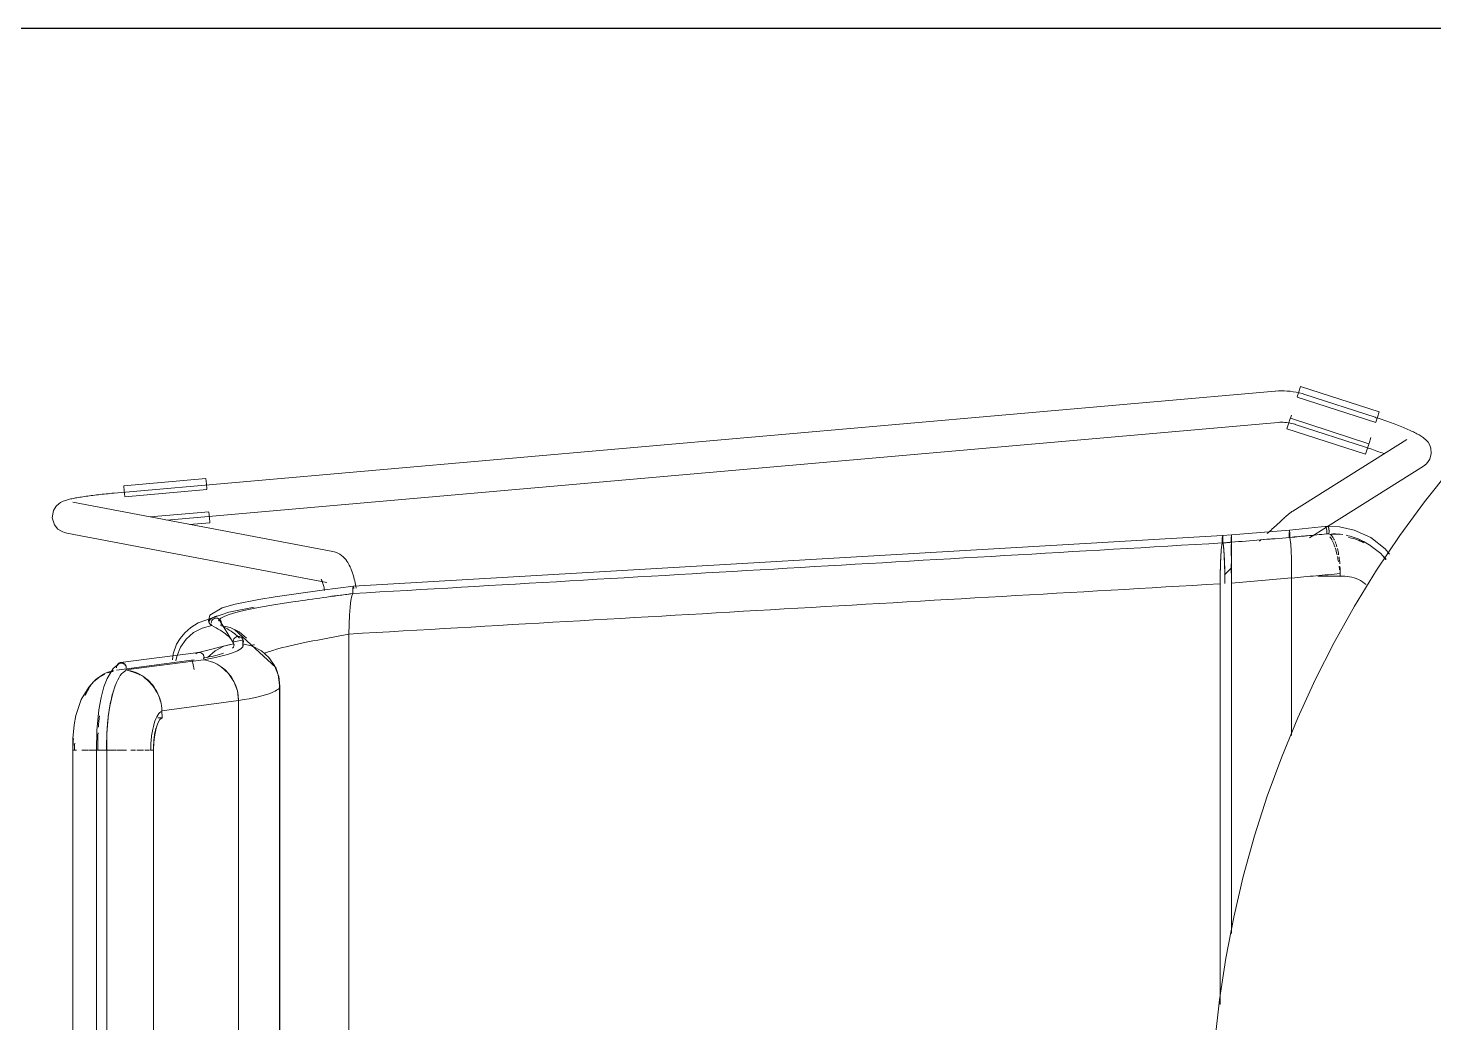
# Model space of a CAD drawing. Header units: millimetres. Extents: x 79795 to 317870, y -36033 to 97293.
# Drawn here: x 158965 to 159502, y 22876 to 23255 of the extents above; entities that cross this region are included whole.
import ezdxf

# ---------------------------------------------------------------- set-up
doc = ezdxf.new("R2010")
doc.units = ezdxf.units.MM
doc.header["$MEASUREMENT"] = 0
doc.layers.add('CSM-STL-XX-ZZ-M3-A-XXXX-00001_detached _19_04_21__rvt-1-Level 4$0$I-WALL', color=7, linetype='CONTINUOUS', lineweight=9)
doc.layers.add('I-FURN', color=8, linetype='CONTINUOUS', lineweight=9)

msp = doc.modelspace()

# ---------------------------------------------------------------- linework, layer by layer
at = {"layer": 'CSM-STL-XX-ZZ-M3-A-XXXX-00001_detached _19_04_21__rvt-1-Level 4$0$I-WALL', "lineweight": 30}
msp.add_line((156862.83, 23255.33), (161148.83, 23255.33), dxfattribs=at)
at = {"layer": 'I-FURN'}
for p, q in [((159441.46, 23116.73), (158998.13, 23077.79)), ((159441.5, 23116.74), (159441.46, 23116.74)), ((159442.64, 23116.82), (159441.5, 23116.74)), ((159443.78, 23116.85), (159442.64, 23116.82)), ((159444.92, 23116.83), (159443.78, 23116.85)), ((159446.06, 23116.77), (159444.92, 23116.83)), ((159447.2, 23116.66), (159446.06, 23116.77)), ((159448.33, 23116.51), (159447.2, 23116.66)), ((159449.46, 23116.31), (159448.33, 23116.51)), ((159450.57, 23116.07), (159449.46, 23116.31)), ((159449.87, 23114.52), (159450.51, 23116.5)), ((159450.51, 23116.5), (159451.14, 23118.45)), ((159451.68, 23115.78), (159450.57, 23116.07)), ((159451.14, 23118.45), (159481.15, 23108.76)), ((159452.77, 23115.45), (159451.68, 23115.78)), ((159479.59, 23106.74), (159452.77, 23115.45)), ((159449.83, 23114.41), (159479.84, 23104.72)), ((159018.16, 23067.5), (159442.51, 23104.78)), ((159442.51, 23104.78), (159443.17, 23104.83)), ((159443.17, 23104.83), (159443.83, 23104.85)), ((159443.83, 23104.85), (159444.49, 23104.84)), ((159444.49, 23104.84), (159445.15, 23104.8)), ((159445.15, 23104.8), (159445.81, 23104.74)), ((159445.81, 23104.74), (159446.47, 23104.65)), ((159446.47, 23104.65), (159447.12, 23104.54)), ((159446.55, 23104.25), (159447.19, 23106.22)), ((159447.12, 23104.54), (159447.77, 23104.4)), ((159477.24, 23096.65), (159447.23, 23106.34)), ((159447.26, 23106.43), (159447.64, 23107.6)), ((159447.77, 23104.4), (159448.41, 23104.24)), ((159480.05, 23106.59), (159479.59, 23106.74)), ((159480.52, 23106.81), (159479.88, 23104.84)), ((159480.79, 23106.34), (159480.05, 23106.59)), ((159481.15, 23108.76), (159480.52, 23106.81)), ((159481.52, 23106.1), (159480.79, 23106.34)), ((159482.26, 23105.85), (159481.52, 23106.1)), ((159482.98, 23105.6), (159482.26, 23105.85)), ((159483.71, 23105.35), (159482.98, 23105.6)), ((159484.42, 23105.09), (159483.71, 23105.35)), ((159485.13, 23104.84), (159484.42, 23105.09)), ((159485.83, 23104.58), (159485.13, 23104.84)), ((159486.52, 23104.33), (159485.83, 23104.58)), ((159487.19, 23104.07), (159486.52, 23104.33)), ((159445.92, 23102.29), (159446.55, 23104.25)), ((159445.92, 23102.29), (159475.93, 23092.61)), ((159448.41, 23104.24), (159449.04, 23104.05)), ((159449.04, 23104.05), (159449.06, 23104.04)), ((159449.06, 23104.04), (159475.88, 23095.32)), ((159477.27, 23096.75), (159478.01, 23099.05)), ((159487.86, 23103.82), (159487.19, 23104.07)), ((159488.51, 23103.57), (159487.86, 23103.82)), ((159489.15, 23103.31), (159488.51, 23103.57)), ((159489.78, 23103.06), (159489.15, 23103.31)), ((159490.39, 23102.81), (159489.78, 23103.06)), ((159490.98, 23102.57), (159490.39, 23102.81)), ((159491.56, 23102.32), (159490.98, 23102.57)), ((159492.13, 23102.08), (159491.56, 23102.32)), ((159492.67, 23101.84), (159492.13, 23102.08)), ((159493.2, 23101.6), (159492.67, 23101.84)), ((159493.71, 23101.37), (159493.2, 23101.6)), ((159494.2, 23101.13), (159493.71, 23101.37)), ((159494.67, 23100.9), (159494.2, 23101.13)), ((159495.13, 23100.67), (159494.67, 23100.9)), ((159495.57, 23100.44), (159495.13, 23100.67)), ((159495.99, 23100.22), (159495.57, 23100.44)), ((159496.4, 23099.98), (159495.99, 23100.22)), ((159496.8, 23099.75), (159496.4, 23099.98)), ((159497.2, 23099.51), (159496.8, 23099.75)), ((159497.58, 23099.25), (159497.2, 23099.51)), ((159497.97, 23098.97), (159497.58, 23099.25)), ((159498.38, 23098.66), (159497.97, 23098.97)), ((159491.74, 23098.25), (159448.16, 23070.94)), ((159476.21, 23095.22), (159475.88, 23095.32)), ((159476.56, 23094.56), (159475.93, 23092.61)), ((159476.9, 23094.99), (159476.21, 23095.22)), ((159477.2, 23096.53), (159476.56, 23094.56)), ((159477.59, 23094.76), (159476.9, 23094.99)), ((159478.28, 23094.53), (159477.59, 23094.76)), ((159478.96, 23094.29), (159478.28, 23094.53)), ((159479.63, 23094.06), (159478.96, 23094.29)), ((159480.3, 23093.82), (159479.63, 23094.06)), ((159480.95, 23093.59), (159480.3, 23093.82)), ((159481.6, 23093.35), (159480.95, 23093.59)), ((159498.8, 23098.29), (159498.38, 23098.66)), ((159499.27, 23097.83), (159498.8, 23098.29)), ((159499.79, 23097.2), (159499.27, 23097.83)), ((159500.35, 23096.29), (159499.79, 23097.2)), ((159500.87, 23094.91), (159500.35, 23096.29)), ((159501.05, 23092.93), (159500.87, 23094.91)), ((159482.24, 23093.12), (159481.6, 23093.35)), ((159482.86, 23092.88), (159482.24, 23093.12)), ((159499.24, 23088.97), (159498.11, 23088.08)), ((159499.24, 23088.97), (159500.46, 23090.7)), ((159500.46, 23090.7), (159501.05, 23092.93)), ((159001.74, 23080.6), (159033.15, 23083.36)), ((159033.15, 23083.36), (159033.33, 23081.32)), ((159461.35, 23065.05), (159498.11, 23088.08)), ((159508.45, 23087.05), (159498.5, 23074.51)), ((158993.51, 23077.33), (158994.24, 23077.41)), ((158994.24, 23077.41), (158994.98, 23077.49)), ((158994.98, 23077.49), (158995.73, 23077.56)), ((158995.73, 23077.56), (158996.47, 23077.64)), ((158996.47, 23077.64), (158997.22, 23077.71)), ((158997.22, 23077.71), (158997.98, 23077.77)), ((158997.98, 23077.77), (158998.13, 23077.79)), ((159001.92, 23078.56), (159001.74, 23080.6)), ((159002.1, 23076.49), (159001.92, 23078.56)), ((159002.11, 23076.37), (159033.52, 23079.13)), ((159033.33, 23081.32), (159033.51, 23079.25)), ((158974.94, 23071.17), (158975.98, 23072.82)), ((158975.98, 23072.82), (158976.89, 23073.68)), ((158976.89, 23073.68), (158977.59, 23074.15)), ((158977.59, 23074.15), (158978.15, 23074.46)), ((158978.15, 23074.46), (158978.63, 23074.67)), ((158978.63, 23074.67), (158979.06, 23074.84)), ((158979.06, 23074.84), (158979.46, 23074.98)), ((158979.46, 23074.98), (158979.86, 23075.11)), ((158979.86, 23075.11), (158980.25, 23075.22)), ((158980.25, 23075.22), (158980.66, 23075.33)), ((158980.66, 23075.33), (158981.07, 23075.43)), ((158981.07, 23075.43), (158981.5, 23075.54)), ((158981.5, 23075.54), (158981.94, 23075.63)), ((158981.94, 23075.63), (158982.4, 23075.73)), ((159081.58, 23055.49), (158982.28, 23074.31)), ((158982.4, 23075.73), (158982.88, 23075.83)), ((158982.88, 23075.83), (158983.37, 23075.92)), ((158983.37, 23075.92), (158983.89, 23076.02)), ((158983.89, 23076.02), (158984.42, 23076.11)), ((158984.42, 23076.11), (158984.97, 23076.2)), ((158984.97, 23076.2), (158985.54, 23076.29)), ((158985.54, 23076.29), (158986.13, 23076.39)), ((158986.13, 23076.39), (158986.73, 23076.48)), ((158986.73, 23076.48), (158987.35, 23076.57)), ((158987.35, 23076.57), (158987.98, 23076.66)), ((158987.98, 23076.66), (158988.63, 23076.75)), ((158988.63, 23076.75), (158989.29, 23076.83)), ((158989.29, 23076.83), (158989.97, 23076.92)), ((158989.97, 23076.92), (158990.66, 23077.01)), ((158990.66, 23077.01), (158991.36, 23077.09)), ((158991.36, 23077.09), (158992.07, 23077.17)), ((158992.07, 23077.17), (158992.78, 23077.26)), ((158992.78, 23077.26), (158993.51, 23077.33)), ((159498.5, 23074.51), (159489.07, 23061.59)), ((158974.46, 23068.4), (158974.94, 23071.17)), ((158975.29, 23065.65), (158974.46, 23068.4)), ((159034.27, 23070.68), (159011.79, 23068.71)), ((159034.28, 23070.56), (159034.46, 23068.49)), ((159034.46, 23068.49), (159034.64, 23066.45)), ((159443.28, 23066.83), (159442.89, 23066.48)), ((159443.66, 23067.17), (159443.28, 23066.83)), ((159444.02, 23067.5), (159443.66, 23067.17)), ((159444.37, 23067.82), (159444.02, 23067.5)), ((159444.71, 23068.12), (159444.37, 23067.82)), ((159445.03, 23068.41), (159444.71, 23068.12)), ((159445.34, 23068.68), (159445.03, 23068.41)), ((159445.63, 23068.94), (159445.34, 23068.68)), ((159445.91, 23069.18), (159445.63, 23068.94)), ((159446.18, 23069.41), (159445.91, 23069.18)), ((159446.43, 23069.63), (159446.18, 23069.41)), ((159446.67, 23069.83), (159446.43, 23069.63)), ((159446.9, 23070.02), (159446.67, 23069.83)), ((159447.13, 23070.2), (159446.9, 23070.02)), ((159447.35, 23070.37), (159447.13, 23070.2)), ((159447.58, 23070.54), (159447.35, 23070.37)), ((159447.83, 23070.73), (159447.58, 23070.54)), ((159448.16, 23070.94), (159447.83, 23070.73)), ((158975.29, 23065.65), (158976.62, 23064.08)), ((158976.62, 23064.08), (158977.7, 23063.33)), ((158977.7, 23063.33), (158978.5, 23062.95)), ((158978.5, 23062.95), (158979.12, 23062.74)), ((158979.12, 23062.74), (158979.63, 23062.6)), ((158979.63, 23062.6), (158980.05, 23062.52)), ((158980.05, 23062.52), (159079.34, 23043.7)), ((159026.74, 23065.76), (159034.64, 23066.45)), ((159089.42, 23042.3), (159421.33, 23061.59)), ((159421.28, 23061.34), (159421.26, 23061.04)), ((159421.3, 23061.52), (159421.28, 23061.34)), ((159421.33, 23061.59), (159421.3, 23061.52)), ((159424.69, 23061.86), (159421.33, 23061.59)), ((159421.36, 23061.52), (159421.33, 23061.59)), ((159421.39, 23061.33), (159421.36, 23061.52)), ((159421.41, 23061.04), (159421.39, 23061.33)), ((159424.68, 23060.93), (159424.69, 23061.31)), ((159424.69, 23061.31), (159424.68, 23060.93)), ((159424.69, 23061.87), (159446.89, 23063.69)), ((159424.69, 23061.8), (159424.69, 23061.87)), ((159424.69, 23061.87), (159424.69, 23061.8)), ((159424.69, 23061.79), (159424.69, 23061.86)), ((159424.69, 23061.86), (159424.69, 23061.8)), ((159424.69, 23061.8), (159424.7, 23061.61)), ((159424.7, 23061.61), (159424.69, 23061.8)), ((159424.69, 23061.8), (159424.69, 23061.61)), ((159424.69, 23061.6), (159424.69, 23061.79)), ((159424.69, 23061.61), (159424.69, 23061.31)), ((159424.69, 23061.31), (159424.69, 23061.6)), ((159424.7, 23061.61), (159424.7, 23061.32)), ((159424.7, 23061.32), (159424.7, 23061.61)), ((159424.7, 23061.32), (159424.7, 23060.93)), ((159424.7, 23060.94), (159424.7, 23061.32)), ((159438.9, 23062.77), (159438.42, 23062.32)), ((159439.38, 23063.22), (159438.9, 23062.77)), ((159439.85, 23063.66), (159439.38, 23063.22)), ((159440.31, 23064.1), (159439.85, 23063.66)), ((159440.77, 23064.52), (159440.31, 23064.1)), ((159441.21, 23064.93), (159440.77, 23064.52)), ((159441.65, 23065.33), (159441.21, 23064.93)), ((159442.07, 23065.73), (159441.65, 23065.33)), ((159442.49, 23066.11), (159442.07, 23065.73)), ((159442.89, 23066.48), (159442.49, 23066.11)), ((159446.8, 23062.77), (159446.79, 23062.32)), ((159446.79, 23062.31), (159446.8, 23062.76)), ((159446.79, 23062.32), (159446.79, 23061.83)), ((159446.79, 23061.82), (159446.79, 23062.31)), ((159446.79, 23061.83), (159446.79, 23061.33)), ((159446.79, 23061.33), (159446.79, 23061.82)), ((159446.79, 23061.33), (159446.8, 23060.86)), ((159446.8, 23060.85), (159446.79, 23061.33)), ((159446.84, 23063.44), (159446.82, 23063.15)), ((159446.82, 23063.15), (159446.84, 23063.44)), ((159446.87, 23063.63), (159446.84, 23063.44)), ((159446.84, 23063.44), (159446.87, 23063.63)), ((159446.89, 23063.69), (159446.87, 23063.63)), ((159446.87, 23063.63), (159446.89, 23063.69)), ((159446.89, 23063.69), (159461.38, 23065.12)), ((159446.92, 23063.63), (159446.89, 23063.69)), ((159446.89, 23063.69), (159446.92, 23063.62)), ((159446.94, 23063.44), (159446.92, 23063.63)), ((159446.96, 23063.14), (159446.94, 23063.44)), ((159446.94, 23063.43), (159446.96, 23063.13)), ((159446.98, 23062.76), (159446.96, 23063.14)), ((159446.96, 23063.13), (159446.98, 23062.75)), ((159446.99, 23062.3), (159446.98, 23062.76)), ((159446.98, 23062.75), (159446.99, 23062.3)), ((159446.98, 23060.84), (159446.99, 23061.31)), ((159446.99, 23061.31), (159446.98, 23060.84)), ((159447, 23061.81), (159446.99, 23062.3)), ((159446.99, 23062.3), (159447, 23061.81)), ((159446.99, 23061.31), (159447, 23061.81)), ((159447, 23061.81), (159446.99, 23061.31)), ((159454.53, 23060.77), (159460.98, 23064.81)), ((159465.95, 23064.9), (159460.49, 23064.99)), ((159471.6, 23063.69), (159465.95, 23064.9)), ((159477.91, 23060.79), (159471.6, 23063.69)), ((159489.07, 23061.59), (159480.15, 23048.31)), ((159420.83, 23056.12), (159420.67, 23053.62)), ((159421.02, 23057.87), (159420.83, 23056.12)), ((159421.23, 23058.76), (159421.02, 23057.87)), ((159421.23, 23060.21), (159421.22, 23059.72)), ((159421.22, 23059.72), (159421.22, 23059.23)), ((159421.22, 23059.23), (159421.23, 23058.76)), ((159421.24, 23060.66), (159421.23, 23060.21)), ((159421.26, 23061.04), (159421.24, 23060.66)), ((159421.43, 23060.66), (159421.41, 23061.04)), ((159421.44, 23060.2), (159421.43, 23060.66)), ((159421.43, 23058.75), (159421.44, 23059.22)), ((159421.64, 23057.85), (159421.43, 23058.75)), ((159421.44, 23059.71), (159421.44, 23060.2)), ((159421.44, 23059.22), (159421.44, 23059.71)), ((159421.83, 23056.1), (159421.64, 23057.85)), ((159422, 23053.6), (159421.83, 23056.1)), ((159424.64, 23053.87), (159424.66, 23056.37)), ((159424.66, 23056.37), (159424.64, 23053.88)), ((159424.66, 23056.37), (159424.67, 23058.12)), ((159424.67, 23058.12), (159424.66, 23056.37)), ((159424.68, 23060.48), (159424.68, 23060.93)), ((159424.68, 23060.93), (159424.68, 23060.48)), ((159424.68, 23059.99), (159424.68, 23060.48)), ((159424.68, 23060.48), (159424.68, 23059.99)), ((159424.68, 23059.49), (159424.68, 23059.99)), ((159424.68, 23059.99), (159424.68, 23059.49)), ((159424.68, 23059.02), (159424.68, 23059.49)), ((159424.68, 23059.49), (159424.68, 23059.02)), ((159424.7, 23060.49), (159424.7, 23060.94)), ((159424.7, 23060.93), (159424.7, 23060.48)), ((159424.7, 23060), (159424.7, 23060.49)), ((159424.7, 23060.48), (159424.7, 23059.99)), ((159424.7, 23059.5), (159424.7, 23060)), ((159424.7, 23059.99), (159424.7, 23059.5)), ((159424.7, 23059.5), (159424.7, 23059.03)), ((159424.7, 23059.03), (159424.7, 23059.5)), ((159424.7, 23059.03), (159424.71, 23058.14)), ((159424.71, 23058.14), (159424.7, 23059.03)), ((159424.71, 23058.14), (159424.73, 23056.39)), ((159424.73, 23056.39), (159424.71, 23058.14)), ((159424.73, 23056.39), (159424.74, 23053.89)), ((159424.74, 23053.89), (159424.73, 23056.39)), ((159435.93, 23059.96), (159435.43, 23059.48)), ((159447.18, 23059.95), (159446.98, 23060.84)), ((159446.98, 23060.84), (159447.18, 23059.96)), ((159447.36, 23058.22), (159447.18, 23059.95)), ((159447.18, 23059.95), (159447.35, 23058.23)), ((159447.51, 23055.74), (159447.36, 23058.22)), ((159447.36, 23058.22), (159447.51, 23055.78)), ((159477.2, 23058.22), (159473.52, 23060.12)), ((159481.78, 23054.72), (159477.2, 23058.22)), ((159483.44, 23056.45), (159477.91, 23060.79)), ((159485.07, 23054.41), (159483.44, 23056.45)), ((159081.58, 23055.49), (159082.56, 23055.24)), ((159082.56, 23055.24), (159083.46, 23054.87)), ((159083.46, 23054.87), (159084.25, 23054.43)), ((159084.25, 23054.43), (159084.94, 23053.95)), ((159084.94, 23053.95), (159085.53, 23053.44)), ((159085.53, 23053.44), (159086.05, 23052.92)), ((159086.05, 23052.92), (159086.51, 23052.39)), ((159086.51, 23052.39), (159086.91, 23051.86)), ((159086.91, 23051.86), (159087.27, 23051.32)), ((159087.27, 23051.32), (159087.59, 23050.78)), ((159087.59, 23050.78), (159087.88, 23050.25)), ((159420.67, 23053.62), (159420.54, 23050.48)), ((159422.12, 23050.48), (159422, 23053.6)), ((159424.63, 23047.19), (159424.64, 23050.75)), ((159424.64, 23050.75), (159424.63, 23047.19)), ((159424.74, 23053.89), (159424.75, 23050.76)), ((159424.75, 23050.76), (159424.74, 23053.89)), ((159424.75, 23047.19), (159424.75, 23050.76)), ((159424.75, 23050.75), (159424.75, 23047.19)), ((159447.62, 23052.64), (159447.51, 23055.74)), ((159447.51, 23055.74), (159447.62, 23052.71)), ((159447.69, 23049.2), (159447.62, 23052.64)), ((159447.62, 23052.64), (159447.69, 23049.2)), ((159483.73, 23052.39), (159481.78, 23054.72)), ((159087.88, 23050.25), (159088.15, 23049.69)), ((159088.15, 23049.69), (159088.4, 23049.13)), ((159088.4, 23049.13), (159088.64, 23048.56)), ((159088.64, 23048.56), (159088.86, 23047.98)), ((159088.86, 23047.98), (159089.06, 23047.39)), ((159089.06, 23047.39), (159089.26, 23046.79)), ((159089.26, 23046.79), (159089.44, 23046.17)), ((159089.44, 23046.17), (159089.61, 23045.54)), ((159089.61, 23045.54), (159089.78, 23044.9)), ((159420.47, 23046.92), (159420.44, 23043.14)), ((159420.54, 23050.48), (159420.47, 23046.92)), ((159424.75, 23049.2), (159422.08, 23046.63)), ((159422.2, 23046.93), (159422.12, 23050.48)), ((159422.23, 23043.25), (159422.2, 23046.93)), ((159424.75, 23047.19), (159424.75, 23043.4)), ((159424.75, 23043.4), (159424.75, 23047.19)), ((159447.7, 23049.11), (159447.72, 23045.46)), ((159447.72, 23045.34), (159447.7, 23049.1)), ((159447.72, 23045.46), (159447.72, 22985.23)), ((159447.72, 22985.23), (159447.72, 23045.34)), ((159467.52, 23046.05), (159457.76, 23046.05)), ((159466.27, 23047.04), (159466.27, 23045.99)), ((159480.15, 23048.31), (159471.78, 23034.67)), ((159077.57, 23040.75), (159067.64, 23039.39)), ((159077.11, 23044.92), (159077.13, 23044.9)), ((159077.13, 23044.9), (159077.17, 23044.83)), ((159077.17, 23044.83), (159077.22, 23044.74)), ((159077.22, 23044.74), (159077.29, 23044.59)), ((159077.29, 23044.59), (159077.38, 23044.39)), ((159077.38, 23044.39), (159077.48, 23044.16)), ((159077.48, 23044.16), (159077.58, 23043.89)), ((159089.42, 23042.3), (159077.57, 23040.75)), ((159077.58, 23043.89), (159077.68, 23043.59)), ((159077.68, 23043.59), (159077.79, 23043.25)), ((159077.79, 23043.25), (159077.9, 23042.89)), ((159077.9, 23042.89), (159078.01, 23042.49)), ((159078.01, 23042.49), (159078.11, 23042.07)), ((159078.11, 23042.07), (159078.22, 23041.62)), ((159078.22, 23041.62), (159078.32, 23041.15)), ((159078.32, 23041.15), (159078.41, 23040.66)), ((159089.22, 23040.9), (159089.21, 23040.4)), ((159089.21, 23040.41), (159089.22, 23040.9)), ((159089.22, 23039.91), (159089.21, 23040.41)), ((159089.21, 23040.4), (159089.22, 23039.91)), ((159089.24, 23041.35), (159089.22, 23040.9)), ((159089.22, 23040.9), (159089.24, 23041.35)), ((159089.22, 23039.91), (159089.23, 23039.43)), ((159089.23, 23039.44), (159089.22, 23039.91)), ((159089.28, 23041.74), (159089.24, 23041.35)), ((159089.24, 23041.35), (159089.28, 23041.74)), ((159089.28, 23041.74), (159089.32, 23042.04)), ((159089.32, 23042.03), (159089.28, 23041.74)), ((159089.48, 23042.24), (159089.42, 23042.3)), ((159089.42, 23042.3), (159089.48, 23042.24)), ((159089.53, 23042.06), (159089.57, 23041.77)), ((159089.57, 23041.76), (159089.53, 23042.05)), ((159089.57, 23041.77), (159089.61, 23041.39)), ((159089.6, 23041.38), (159089.57, 23041.76)), ((159089.78, 23044.9), (159089.93, 23044.24)), ((159089.93, 23044.24), (159090.07, 23043.57)), ((159090.07, 23043.57), (159090.21, 23042.89)), ((159090.21, 23042.89), (159090.33, 23042.2)), ((159090.33, 23042.2), (159090.45, 23041.49)), ((159420.44, 23043.14), (159420.44, 22882.56)), ((159420.44, 22882.56), (159420.44, 23043.14)), ((159424.75, 23043.4), (159424.75, 22909.66)), ((159424.75, 22909.66), (159424.75, 23043.4)), ((159044.28, 23035.37), (159039.29, 23033.97)), ((159053.3, 23037.17), (159044.28, 23035.37)), ((159059.62, 23038.21), (159053.3, 23037.17)), ((159067.64, 23039.39), (159059.62, 23038.21)), ((159088.47, 23036.79), (159088.16, 23034.29)), ((159088.16, 23034.32), (159088.47, 23036.79)), ((159088.83, 23038.53), (159088.47, 23036.79)), ((159088.47, 23036.8), (159088.83, 23038.53)), ((159088.83, 23038.53), (159089.23, 23039.44)), ((159089.23, 23039.43), (159088.83, 23038.53)), ((159471.78, 23034.67), (159463.96, 23020.72)), ((159041.85, 23032.29), (159030.13, 23028.3)), ((159034.65, 23031.2), (159034.12, 23029.01)), ((159039.29, 23033.97), (159034.65, 23031.2)), ((159035.4, 23029.11), (159035.2, 23028.65)), ((159035.21, 23028.65), (159035.4, 23029.1)), ((159035.4, 23029.1), (159035.71, 23029.49)), ((159035.71, 23029.49), (159035.4, 23029.11)), ((159036.1, 23029.8), (159035.71, 23029.49)), ((159035.71, 23029.49), (159036.1, 23029.79)), ((159036.1, 23029.79), (159036.56, 23029.99)), ((159036.55, 23029.99), (159036.1, 23029.8)), ((159037.04, 23030.06), (159036.55, 23029.99)), ((159036.56, 23029.99), (159037.04, 23030.06)), ((159037.04, 23030.06), (159037.53, 23030)), ((159037.53, 23030), (159037.04, 23030.06)), ((159037.53, 23030), (159037.98, 23029.82)), ((159037.99, 23029.82), (159037.53, 23030)), ((159037.89, 23029.86), (159043.6, 23020.48)), ((159037.98, 23029.82), (159038.39, 23029.53)), ((159038.39, 23029.53), (159037.99, 23029.82)), ((159038.39, 23029.53), (159038.7, 23029.15)), ((159038.71, 23029.15), (159038.39, 23029.53)), ((159038.7, 23029.15), (159038.91, 23028.7)), ((159038.91, 23028.7), (159038.71, 23029.15)), ((159051.51, 23034.19), (159041.85, 23032.29)), ((159087.92, 23031.19), (159087.76, 23027.65)), ((159087.77, 23027.72), (159087.92, 23031.19)), ((159088.16, 23034.29), (159087.92, 23031.19)), ((159087.92, 23031.24), (159088.15, 23034.29)), ((159025.06, 23024.49), (159023.28, 23022.33)), ((159027.31, 23026.49), (159025.06, 23024.49)), ((159028.39, 23024.54), (159025.56, 23022.06)), ((159030.13, 23028.3), (159027.31, 23026.49)), ((159031.71, 23026.28), (159028.39, 23024.54)), ((159035.34, 23027.19), (159031.71, 23026.28)), ((159034.12, 23029.01), (159034.41, 23028.09)), ((159035.13, 23028.16), (159035.21, 23028.65)), ((159035.2, 23028.65), (159035.13, 23028.16)), ((159035.34, 23027.19), (159035.17, 23027.66)), ((159035.17, 23027.66), (159035.34, 23027.19)), ((159038.97, 23027.71), (159038.82, 23027.24)), ((159038.82, 23027.24), (159038.98, 23027.71)), ((159038.82, 23027.24), (159042.43, 23026.45)), ((159042.44, 23026.46), (159038.82, 23027.24)), ((159038.91, 23028.7), (159039, 23028.21)), ((159039, 23028.21), (159038.91, 23028.7)), ((159039, 23028.21), (159038.97, 23027.71)), ((159038.98, 23027.71), (159039, 23028.21)), ((159042.43, 23026.45), (159045.76, 23024.8)), ((159045.76, 23024.82), (159042.44, 23026.46)), ((159044.09, 23025.75), (159059.79, 23011.15)), ((159048.6, 23022.41), (159045.76, 23024.82)), ((159045.76, 23024.8), (159048.6, 23022.41)), ((159087.76, 23027.65), (159087.7, 23023.88)), ((159087.7, 23023.96), (159087.76, 23027.65)), ((159087.7, 23023.88), (159087.7, 22640.49)), ((159087.7, 22640.49), (159087.7, 23023.88)), ((159021.94, 23020.06), (159020.65, 23016.45)), ((159023.28, 23022.33), (159021.94, 23020.06)), ((159023.39, 23018.98), (159021.98, 23015.46)), ((159025.56, 23022.06), (159023.39, 23018.98)), ((159030.24, 23016.9), (159041.86, 23019.87)), ((159039.99, 23019.34), (159036.6, 23017.58)), ((159043.71, 23020.23), (159039.99, 23019.34)), ((159041.86, 23019.87), (159043.72, 23020.2)), ((159047.31, 23021.74), (159043.42, 23020.91)), ((159043.59, 23021.69), (159043.51, 23021.2)), ((159043.51, 23021.19), (159043.59, 23021.68)), ((159043.51, 23021.2), (159043.54, 23020.7)), ((159043.55, 23020.7), (159043.51, 23021.19)), ((159043.54, 23020.7), (159043.71, 23020.23)), ((159043.71, 23020.23), (159043.55, 23020.7)), ((159043.59, 23021.68), (159043.79, 23022.14)), ((159043.79, 23022.14), (159043.59, 23021.69)), ((159043.79, 23022.14), (159044.11, 23022.52)), ((159044.1, 23022.52), (159043.79, 23022.14)), ((159044.51, 23022.82), (159044.1, 23022.52)), ((159044.11, 23022.52), (159044.51, 23022.81)), ((159044.51, 23022.81), (159044.97, 23023)), ((159044.97, 23023), (159044.51, 23022.82)), ((159044.97, 23023), (159045.46, 23023.07)), ((159045.46, 23023.07), (159044.97, 23023)), ((159045.46, 23023.07), (159045.95, 23023)), ((159045.95, 23023), (159045.46, 23023.07)), ((159045.95, 23023), (159046.41, 23022.81)), ((159046.41, 23022.82), (159045.95, 23023)), ((159046.81, 23022.52), (159046.41, 23022.82)), ((159046.41, 23022.81), (159046.81, 23022.52)), ((159046.81, 23022.52), (159047.13, 23022.14)), ((159047.13, 23022.14), (159046.81, 23022.52)), ((159047.13, 23022.14), (159047.33, 23021.68)), ((159047.33, 23021.69), (159047.13, 23022.14)), ((159047.18, 23022.04), (159047.23, 23019.16)), ((159047.37, 23020.7), (159047.21, 23020.23)), ((159047.21, 23020.23), (159047.37, 23020.7)), ((159050.93, 23019.34), (159047.21, 23020.23)), ((159047.41, 23021.2), (159047.33, 23021.69)), ((159047.33, 23021.68), (159047.41, 23021.19)), ((159047.37, 23020.7), (159047.41, 23021.2)), ((159047.41, 23021.19), (159047.37, 23020.7)), ((159054.32, 23017.58), (159050.93, 23019.34)), ((159050.93, 23019.33), (159054.32, 23017.58)), ((159463.96, 23020.72), (159456.7, 23006.46)), ((158998.99, 23010.22), (159028.68, 23014.07)), ((159000.55, 23013.06), (159030.32, 23016.92)), ((159032.23, 23014.09), (159002.53, 23010.25)), ((159020.65, 23016.45), (159020.35, 23014.19)), ((159021.62, 23013.72), (159021.99, 23015.46)), ((159021.98, 23015.46), (159021.62, 23013.72)), ((159027.9, 23013.94), (159028.59, 23010.45)), ((159029.65, 23016.68), (159029.26, 23016.39)), ((159030.09, 23016.87), (159029.65, 23016.68)), ((159030.56, 23016.93), (159030.09, 23016.87)), ((159031.02, 23016.87), (159030.56, 23016.93)), ((159031.47, 23016.68), (159031.02, 23016.87)), ((159031.85, 23016.38), (159031.47, 23016.68)), ((159032.15, 23016), (159031.85, 23016.38)), ((159032.34, 23015.55), (159032.15, 23016)), ((159032.42, 23015.06), (159032.34, 23015.55)), ((159032.38, 23014.56), (159032.42, 23015.06)), ((159036.6, 23017.58), (159033.72, 23015.08)), ((159054.32, 23017.58), (159057.19, 23015.07)), ((159057.2, 23015.08), (159054.32, 23017.58)), ((159057.19, 23015.07), (159059.36, 23011.94)), ((159059.37, 23011.94), (159057.2, 23015.08)), ((158994.55, 23008.68), (158992.29, 23007.35)), ((158997.66, 23010.81), (158995.36, 23006.98)), ((159000.05, 23012.71), (158997.66, 23010.81)), ((159004.96, 23011), (159002.52, 23010.68)), ((159041.73, 23008.97), (159038.99, 23011.46)), ((159043.81, 23005.86), (159041.73, 23008.97)), ((159059.19, 23012.25), (159060.91, 23007.79)), ((159059.36, 23011.94), (159060.73, 23008.37)), ((159060.73, 23008.37), (159059.37, 23011.94)), ((159059.79, 23011.15), (159060.49, 23009.23)), ((159060.73, 23008.37), (159061.2, 23004.58)), ((159061.2, 23004.58), (159060.73, 23008.37)), ((159060.91, 23007.79), (159061.35, 23004.04)), ((158988.38, 23003.7), (158985.51, 22998.99)), ((158990.22, 23005.68), (158988.38, 23003.7)), ((158992.29, 23007.35), (158990.22, 23005.68)), ((158994.17, 23003.82), (158993.09, 22999.77)), ((158995.36, 23006.98), (158994.17, 23003.82)), ((158998.5, 23004.28), (158997.41, 23000.85)), ((159045.13, 23002.31), (159043.81, 23005.86)), ((159045.61, 22998.54), (159045.13, 23002.31)), ((159061.2, 23004.58), (159061.2, 22659.79)), ((159061.2, 22659.79), (159061.2, 23004.58)), ((159061.36, 22965.13), (159061.36, 23004.04)), ((159456.7, 23006.46), (159450.02, 22991.92)), ((158985.51, 22998.99), (158983.49, 22992.84)), ((158993.09, 22999.77), (158992.22, 22995.06)), ((158997.41, 23000.85), (158996.44, 22996.41)), ((159016.33, 22994.68), (159045.61, 22998.54)), ((159045.61, 22998.54), (159045.61, 22665.83)), ((159045.61, 22665.83), (159045.61, 22998.54)), ((158983.49, 22992.84), (158982.84, 22989.34)), ((158992.22, 22995.06), (158991.42, 22987.17)), ((158995.85, 22992.4), (158995.31, 22985.84)), ((158996.44, 22996.41), (158995.85, 22992.4)), ((159016.4, 22991.97), (159014.73, 22991.97)), ((159015.54, 22991.33), (159016.4, 22991.97)), ((159016.4, 22991.97), (159016.33, 22994.68)), ((159450.02, 22991.92), (159443.93, 22977.13)), ((158982.84, 22989.34), (158982.32, 22984.13)), ((158991.42, 22987.17), (158991.28, 22979.61)), ((159013.57, 22985.5), (159014.08, 22987.99)), ((159014.08, 22987.99), (159014.75, 22989.97)), ((159014.75, 22989.97), (159015.54, 22991.33)), ((158982.32, 22984.13), (158982.24, 22979.61)), ((158995.31, 22985.84), (158995.24, 22979.61)), ((159013.14, 22979.61), (159013.25, 22982.65)), ((159013.25, 22982.65), (159013.57, 22985.5)), ((158982.41, 22979.61), (158982.24, 22979.61)), ((158982.24, 22979.61), (158982.24, 22684.76)), ((158982.26, 22979.61), (158983.73, 22979.61)), ((158985.76, 22979.61), (158988.34, 22979.61)), ((158991.52, 22979.61), (158988.49, 22979.61)), ((158988.5, 22979.61), (158991.52, 22979.61)), ((158991.34, 22979.61), (158991.28, 22979.61)), ((158991.28, 22979.61), (158991.28, 22684.76)), ((158991.28, 22979.61), (158995.13, 22979.61)), ((158991.54, 22979.61), (158991.34, 22979.61)), ((158991.85, 22979.61), (158991.54, 22979.61)), ((158992.24, 22979.61), (158991.85, 22979.61)), ((158992.69, 22979.61), (158992.24, 22979.61)), ((158993.18, 22979.61), (158992.69, 22979.61)), ((158993.68, 22979.61), (158993.18, 22979.61)), ((158994.15, 22979.61), (158993.68, 22979.61)), ((158994.57, 22979.61), (158994.15, 22979.61)), ((158994.9, 22979.61), (158994.57, 22979.61)), ((158995.13, 22979.61), (158994.9, 22979.61)), ((158999.02, 22979.61), (158995.21, 22979.61)), ((158995.21, 22979.61), (158999.02, 22979.61)), ((158995.24, 22684.76), (158995.24, 22979.61)), ((158999.21, 22979.61), (159002.77, 22979.61)), ((159004.4, 22979.61), (159006.24, 22979.61)), ((159006.76, 22979.61), (159009.23, 22979.61)), ((159009.81, 22979.61), (159011.55, 22979.61)), ((159013.08, 22979.61), (159013.08, 22684.76)), ((159013.14, 22684.76), (159013.14, 22979.61)), ((159443.93, 22977.13), (159438.43, 22962.1)), ((159061.36, 22660.33), (159061.36, 22965.13)), ((159438.43, 22962.1), (159433.54, 22946.87)), ((159433.54, 22946.87), (159429.26, 22931.46)), ((159429.26, 22931.46), (159425.6, 22915.88)), ((159425.6, 22915.88), (159422.56, 22900.17)), ((159422.56, 22900.17), (159420.16, 22884.35)), ((159420.16, 22884.35), (159418.39, 22868.45))]:
    msp.add_line(p, q, dxfattribs=at)
for centre, major_axis, ratio, start_param, end_param in [((159030.55, 23014.97), (0, -1.96), 0.955139, 1.359855, 3.903556), ((159030.54, 22998.41), (0, -15.78), 0.955139, 2.796356, 3.029056), ((159030.54, 22998.41), (0, -15.78), 0.955139, 2.545839, 2.787386), ((159030.54, 22998.41), (0, -15.78), 0.955139, 1.579038, 2.545717), ((158986.51, 22979.61), (0, -12.4), 0.287441, 4.492176, 4.712389), ((158997.99, 22979.61), (15.75, 0), 0.000004, 0.290246, 0.472486)]:
    msp.add_ellipse(centre, major_axis=major_axis, ratio=ratio, start_param=start_param, end_param=end_param, dxfattribs=at)
for points, knots in [([(159421.23, 23058.76), (159421.23, 23058.98), (159421.22, 23059.47), (159421.22, 23060.1), (159421.23, 23060.57), (159421.25, 23060.98), (159421.28, 23061.43), (159421.31, 23061.59), (159421.33, 23061.59)], [-1, -1, -1, -1, -0.90625, -0.8125, -0.765625, -0.71875, -0.625, -0.501507, -0.501507, -0.501507, -0.501507]), ([(159421.33, 23061.59), (159421.35, 23061.59), (159421.38, 23061.45), (159421.41, 23061.06), (159421.43, 23060.67), (159421.44, 23060.21), (159421.44, 23059.72), (159421.44, 23059.21), (159421.44, 23058.9), (159421.43, 23058.75)], [-0.5, -0.5, -0.5, -0.5, -0.375, -0.3125, -0.25, -0.1875, -0.125, -0.0625, 0, 0, 0, 0]), ([(159461.21, 23062.18), (159461.22, 23062.4), (159461.21, 23062.89), (159461.12, 23063.64), (159460.97, 23064.3), (159460.8, 23064.74), (159460.68, 23064.89), (159460.64, 23064.93)], [-1, -1, -1, -1, -0.90625, -0.8125, -0.71875, -0.625, -0.5625, -0.5625, -0.5625, -0.5625]), ([(159461.53, 23065.07), (159461.55, 23065.05), (159461.6, 23065), (159461.68, 23064.9), (159461.78, 23064.71), (159461.88, 23064.38), (159461.95, 23063.99), (159461.99, 23063.63), (159462.01, 23063.26), (159462, 23062.81), (159461.97, 23062.46), (159461.94, 23062.28)], [0.5555556, 0.5555556, 0.5555556, 0.5555556, 0.5833333, 0.6180556, 0.6527778, 0.7222222, 0.7916667, 0.8263889, 0.8611111, 0.9305556, 1, 1, 1, 1]), ([(159461.94, 23062.28), (159462.33, 23062.13), (159463.08, 23061.57), (159463.77, 23060.44), (159464.09, 23059.76)], [0, 0, 0, 0, 0.1666667, 0.3309695, 0.3309695, 0.3309695, 0.3309695]), ([(159468.51, 23061.7), (159470.63, 23061.26), (159473.71, 23060.25), (159476.48, 23058.61), (159477.34, 23058.03)], [0.1763318, 0.1763318, 0.1763318, 0.1763318, 0.3333333, 0.408557, 0.408557, 0.408557, 0.408557]), ([(159420.44, 23043.14), (159420.44, 23044.41), (159420.46, 23046.96), (159420.53, 23050.56), (159420.66, 23053.73), (159420.88, 23057.09), (159421.09, 23058.48), (159421.23, 23058.76)], [-1, -1, -1, -1, -0.833333, -0.666667, -0.5, -0.333333, 0, 0, 0, 0]), ([(159421.43, 23058.75), (159421.58, 23058.46), (159421.78, 23057.07), (159422, 23053.71), (159422.13, 23050.56), (159422.21, 23047), (159422.23, 23044.49), (159422.23, 23043.25)], [-1, -1, -1, -1, -0.6666667, -0.5, -0.3333333, -0.1666667, -0.003964, -0.003964, -0.003964, -0.003964]), ([(159440.69, 23060.35), (159439.04, 23060.21), (159433.71, 23059.77), (159428.37, 23059.33), (159424.68, 23059.02)], [0.2766114, 0.2766114, 0.2766114, 0.2766114, 0.5, 1, 1, 1, 1]), ([(159475.28, 23058.75), (159474.69, 23059.09), (159472.84, 23060.11), (159470.86, 23060.61), (159469.49, 23060.83)], [0.6175454, 0.6175454, 0.6175454, 0.6175454, 0.6666667, 0.7702374, 0.7702374, 0.7702374, 0.7702374]), ([(159466.27, 23045.99), (159468.66, 23046.21), (159472.26, 23045.58), (159475.26, 23043.65), (159476.17, 23042.89)], [0, 0, 0, 0, 0.3333333, 0.5, 0.5, 0.5, 0.5]), ([(159037.94, 23029.07), (159038.14, 23029.47), (159039.73, 23030.9), (159048.03, 23033.34), (159066.47, 23036.39), (159081.68, 23038.42), (159089.23, 23039.43)], [0.1500589, 0.1500589, 0.1500589, 0.1500589, 0.25, 0.5, 0.75, 1, 1, 1, 1]), ([(159035.34, 23027.19), (159033.78, 23028.21), (159034.01, 23029.47), (159036.92, 23030.73), (159037.55, 23030.96)], [0, 0, 0, 0, 0.25, 0.3070827, 0.3070827, 0.3070827, 0.3070827]), ([(159043.42, 23020.91), (159042.95, 23021.84), (159041.17, 23023.93), (159037.74, 23026.03), (159035.34, 23027.19)], [0.0974617, 0.0974617, 0.0974617, 0.0974617, 0.5, 1, 1, 1, 1]), ([(159045.95, 23022.36), (159045.56, 23022.82), (159043.89, 23024.44), (159041.23, 23026.07), (159038.82, 23027.24)], [0.3036932, 0.3036932, 0.3036932, 0.3036932, 0.5, 1, 1, 1, 1]), ([(159055.43, 23016.59), (159056.58, 23017.07), (159060.82, 23018.53), (159071.54, 23020.97), (159082.32, 23022.91), (159087.7, 23023.88)], [0.375, 0.375, 0.375, 0.375, 0.5, 0.75, 1, 1, 1, 1]), ([(159002.71, 23011.1), (159002.7, 23011.24), (159002.68, 23011.46), (159002.59, 23011.76), (159002.48, 23012.02), (159002.28, 23012.34), (159001.98, 23012.66), (159001.61, 23012.89), (159001.25, 23013.03), (159000.94, 23013.08), (159000.67, 23013.08), (159000.4, 23013.05), (159000.16, 23012.97), (158999.91, 23012.86), (158999.61, 23012.67), (158999.3, 23012.34), (158999.08, 23011.95), (158998.98, 23011.59), (158998.95, 23011.33), (158998.94, 23011.17), (158998.94, 23011.1)], [0.1111111, 0.1111111, 0.1111111, 0.1111111, 0.1666667, 0.1944444, 0.2222222, 0.2777778, 0.3333333, 0.3888889, 0.4444444, 0.4791667, 0.5138889, 0.5486111, 0.5833333, 0.6180556, 0.6527778, 0.7222222, 0.7916667, 0.8263889, 0.8611111, 0.8888889, 0.8888889, 0.8888889, 0.8888889]), ([(158997.78, 23010.01), (158997.04, 23009.85), (158995.17, 23009.29), (158992.34, 23007.75), (158990.5, 23006.07), (158989.73, 23005.11)], [0.0634811, 0.0634811, 0.0634811, 0.0634811, 0.1666667, 0.3333333, 0.5, 0.5, 0.5, 0.5]), ([(158998.96, 23011.01), (158998.96, 23011.17), (158999, 23011.46), (158999.15, 23011.85), (158999.4, 23012.26), (158999.93, 23012.71), (159000.79, 23012.97), (159001.58, 23012.74), (159002.11, 23012.34), (159002.43, 23011.96), (159002.57, 23011.65), (159002.62, 23011.49)], [-0.875, -0.875, -0.875, -0.875, -0.8125, -0.765625, -0.71875, -0.625, -0.5, -0.375, -0.3125, -0.25, -0.1875, -0.1875, -0.1875, -0.1875]), ([(158989.11, 23004.32), (158988.58, 23003.59), (158987.86, 23002.34), (158987.23, 23001), (158987.03, 23000.49)], [0.5455526, 0.5455526, 0.5455526, 0.5455526, 0.6666667, 0.739481, 0.739481, 0.739481, 0.739481]), ([(158995.21, 22979.61), (158995.16, 22981.96), (158995.24, 22986.61), (158995.87, 22993.46), (158996.96, 22999.57), (158997.97, 23002.78), (158998.5, 23004.27)], [0.0000052, 0.0000052, 0.0000052, 0.0000052, 0.1666667, 0.3333333, 0.5, 0.6602535, 0.6602535, 0.6602535, 0.6602535]), ([(159009.41, 23007.41), (159011.46, 23005.98), (159013.97, 23003.03), (159015.53, 22999.46), (159015.78, 22998.21)], [-0.6666667, -0.6666667, -0.6666667, -0.6666667, -0.3333333, -0.1666667, -0.1666667, -0.1666667, -0.1666667]), ([(159045.61, 22998.54), (159051.33, 22999.55), (159058.97, 23001.38), (159061.36, 23003.21), (159061.35, 23004.04)], [0, 0, 0, 0, 0.5, 0.9107153, 0.9107153, 0.9107153, 0.9107153])]:
    msp.add_open_spline(points, degree=3, knots=knots, dxfattribs=at)
for points in [[(159446.98, 23060.84), (159449.51, 23061.08), (159454.55, 23061.56), (159459.5, 23062.04), (159461.94, 23062.28)], [(159446.99, 23060.87), (159449.3, 23061.1), (159451.61, 23061.33), (159453.88, 23061.56)], [(159465.45, 23062.05), (159464.56, 23062.16), (159463.67, 23062.18), (159462.77, 23062.17)], [(159463.48, 23062.25), (159464.74, 23062.23), (159465.99, 23062.13), (159467.24, 23061.95)], [(159421.23, 23058.76), (159365.83, 23055.54), (159255.07, 23049.1), (159144.47, 23042.66), (159089.23, 23039.44)], [(159421.23, 23058.76), (159421.81, 23058.8), (159422.97, 23058.89), (159424.12, 23058.98), (159424.7, 23059.03)], [(159421.43, 23058.75), (159421.97, 23058.79), (159423.06, 23058.88), (159424.14, 23058.97), (159424.68, 23059.02)], [(159446.98, 23060.84), (159443.28, 23060.54), (159435.85, 23059.93), (159428.42, 23059.33), (159424.7, 23059.03)], [(159463.25, 23059.69), (159462.94, 23060.33), (159462.62, 23060.73), (159462.3, 23061.06)], [(159464.22, 23057.27), (159463.95, 23058.08), (159463.66, 23058.89), (159463.37, 23059.45)], [(159464.31, 23059.28), (159464.56, 23058.69), (159464.79, 23058.03), (159464.99, 23057.3)], [(159465.06, 23054.23), (159464.85, 23055.15), (159464.61, 23056.1), (159464.37, 23056.95)], [(159465.17, 23056.63), (159465.36, 23055.89), (159465.52, 23055.08), (159465.67, 23054.24)], [(159465.59, 23051.56), (159465.48, 23052.25), (159465.35, 23052.9), (159465.21, 23053.57)], [(159465.81, 23053.4), (159465.93, 23052.55), (159466.05, 23051.67), (159466.11, 23050.76)], [(159482.6, 23053.78), (159483.01, 23053.35), (159483.4, 23052.91), (159483.78, 23052.45)], [(159436.25, 23044.43), (159440.08, 23044.78), (159443.9, 23045.12), (159447.72, 23045.46)], [(159447.72, 23045.34), (159450.86, 23045.65), (159457.11, 23046.24), (159463.25, 23046.78), (159466.27, 23047.04)], [(159466.04, 23048.46), (159465.98, 23048.93), (159465.92, 23049.4), (159465.86, 23049.87)], [(159466.18, 23049.82), (159466.23, 23048.92), (159466.27, 23047.99), (159466.27, 23047.04)], [(159466.27, 23045.99), (159466.78, 23046.04), (159467.29, 23046.06), (159467.8, 23046.05)], [(159253.95, 23033.55), (159309.41, 23036.75), (159364.91, 23039.94), (159420.44, 23043.14)], [(159424.75, 23043.4), (159428.59, 23043.74), (159432.42, 23044.09), (159436.25, 23044.43)], [(159079.87, 23038.23), (159082.96, 23038.63), (159086.1, 23039.02), (159089.22, 23039.42)], [(159087.7, 23023.96), (159143.07, 23027.16), (159198.49, 23030.35), (159253.95, 23033.55)], [(159032.23, 23014.09), (159037.73, 23015.11), (159045.79, 23017.16), (159047.76, 23019.2), (159047.21, 23020.23)], [(159043.29, 23018.59), (159043.86, 23019.14), (159044, 23019.68), (159043.71, 23020.23)], [(159050.27, 23019.67), (159050.74, 23019.73), (159051.2, 23019.78), (159051.68, 23019.84)], [(159032.02, 23014.72), (159035.14, 23015.37), (159038.06, 23016.03), (159039.78, 23016.69)], [(158995.65, 23009.16), (158996.3, 23009.41), (158996.98, 23009.58), (158997.66, 23009.72)], [(158998.57, 23004.45), (158999.14, 23005.91), (159000.4, 23008.38), (159001.81, 23009.69), (159002.54, 23010.04)], [(159016.33, 22994.68), (159016.29, 22995.97), (159015.93, 22998.48), (159014.51, 23002.08), (159012.32, 23005.22), (159009.49, 23007.75), (159006.15, 23009.52), (159003.77, 23010.1), (159002.53, 23010.25)], [(159004.04, 23009.78), (159005.43, 23009.47), (159006.8, 23008.97), (159008.05, 23008.27)], [(159061.35, 23004.04), (159061.35, 23004.22), (159061.3, 23004.4), (159061.2, 23004.58)], [(158992.05, 22988.42), (158992.16, 22989.9), (158992.31, 22991.35), (158992.49, 22992.76)], [(159012.01, 22979.61), (159012.04, 22981.51), (159012.3, 22985.24), (159013.26, 22990.04), (159014.66, 22993.36), (159015.76, 22994.31), (159016.32, 22994.43)], [(158991.81, 22979.61), (158991.77, 22981.83), (158991.8, 22984.03), (158991.91, 22986.21)], [(159014.03, 22987.99), (159013.48, 22985.93), (159013.2, 22983.22), (159013.1, 22980.45)], [(158982.33, 22979.61), (158982.32, 22981.19), (158982.4, 22982.69), (158982.54, 22984.12)]]:
    msp.add_open_spline(points, degree=3, dxfattribs=at)

doc.saveas('drawing.dxf')
